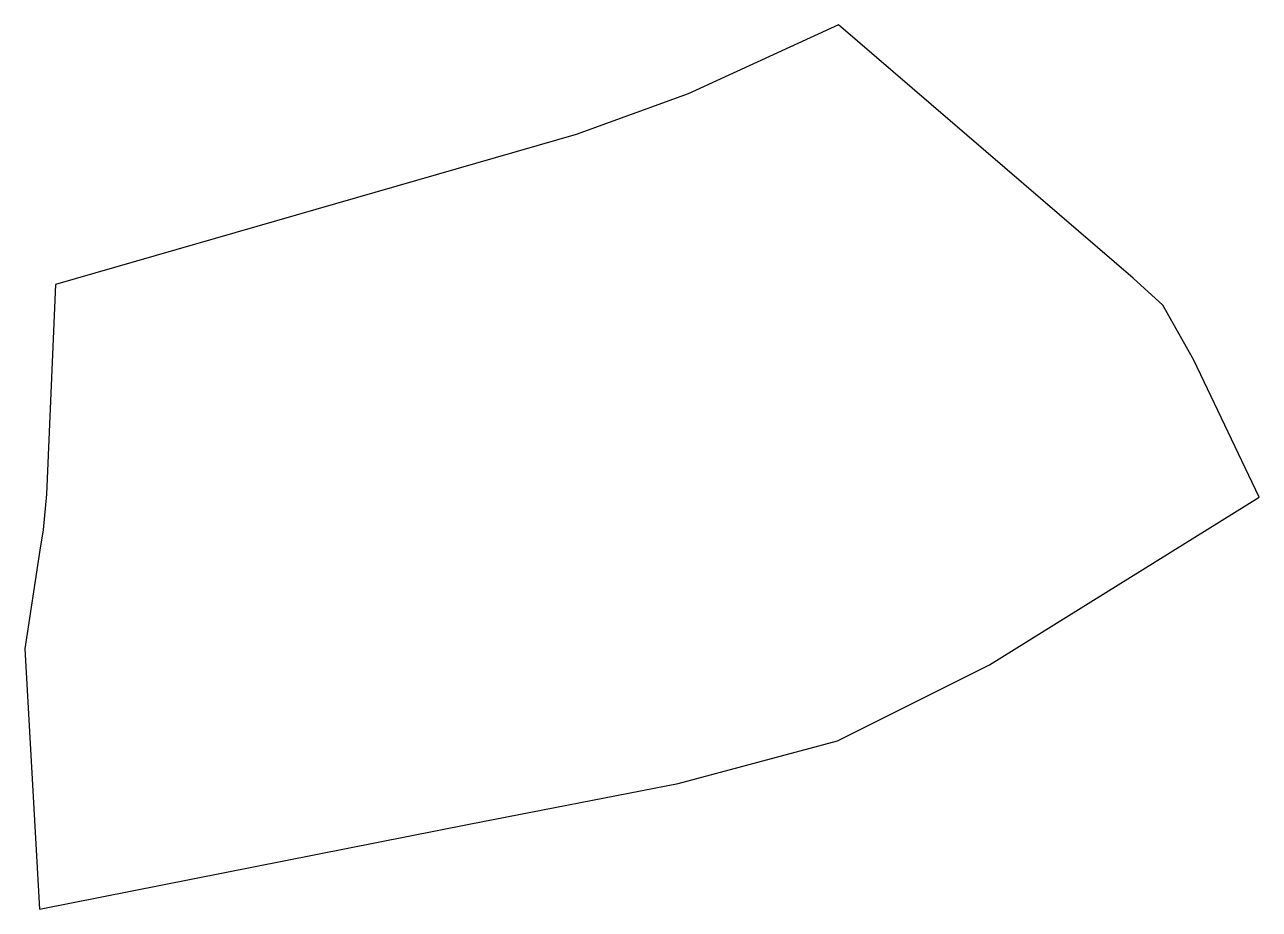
# Model space of a CAD drawing. Header units: millimetres. Extents: x 602589 to 602769, y 1314731 to 1314860.
import ezdxf

# ---------------------------------------------------------------- set-up
doc = ezdxf.new("R2010")
doc.units = ezdxf.units.MM
doc.layers.add('CVL_CUADCON_TIT', color=1, linetype='Continuous')

msp = doc.modelspace()

# ---------------------------------------------------------------- linework, layer by layer
at = {"layer": 'CVL_CUADCON_TIT', "color": 7, "ltscale": 0.5, "flags": 128}
msp.add_lwpolyline([(602593.971, 1314822.369), (602592.664, 1314791.812), (602592.186, 1314786.636), (602591.67, 1314783.66), (602589.485, 1314769.274), (602591.628, 1314731.344), (602654.296, 1314743.737), (602684.772, 1314749.658), (602708, 1314755.864), (602730.16, 1314766.959), (602769.474, 1314791.398), (602759.949, 1314811.358), (602755.386, 1314819.347), (602751.082, 1314823.296), (602708.15, 1314860.22), (602686.224, 1314850.14), (602669.863, 1314844.215), (602593.971, 1314822.369)], dxfattribs=at)

doc.saveas('drawing.dxf')
